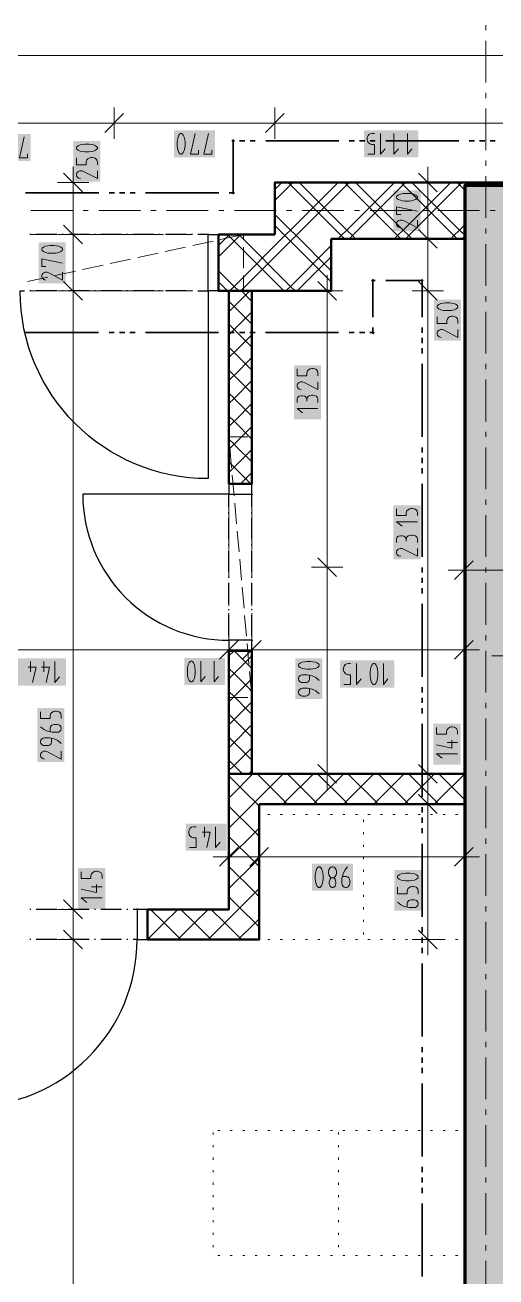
# Model space of a CAD drawing. Header units: millimetres. Extents: x 0 to 594, y 0 to 420.
# Drawn here: x 392.8 to 415.9, y 174.5 to 236.1 of the extents above; entities that cross this region are included whole.
import ezdxf

# ---------------------------------------------------------------- set-up
doc = ezdxf.new("R2010")
doc.units = ezdxf.units.MM
doc.header["$LTSCALE"] = 8
for name, color, linetype in [('PDF_Dvere', 7, 'Continuous'), ('PDF_Koty delkove', 7, 'Continuous'), ('PDF_Nabytek', 7, 'Continuous'), ('PDF_Osy hlavni', 7, 'Continuous'), ('PDF_Pozarni useky', 7, 'Continuous'), ('PDF_Preklady', 7, 'Continuous'), ('PDF_Pricky zdene', 7, 'Continuous'), ('PDF_Steny akusticke', 7, 'Continuous'), ('PDF_Steny obvodove nosne', 7, 'Continuous')]:
    doc.layers.add(name, color=color, linetype=linetype)

msp = doc.modelspace()

# ---------------------------------------------------------------- linework, layer by layer
at = {"layer": 'PDF_Dvere', "lineweight": 25}
for points in [[(393.103, 225.762), (393.052, 225.762)], [(394.384, 225.762), (393.359, 225.762)], [(394.692, 225.762), (394.64, 225.762)], [(395.973, 225.762), (394.948, 225.762)], [(396.28, 225.762), (396.229, 225.762)], [(397.562, 225.762), (396.537, 225.762)], [(397.869, 225.762), (397.818, 225.762)], [(399.15, 225.762), (398.125, 225.762)], [(399.458, 225.762), (399.407, 225.762)], [(400.739, 225.762), (399.714, 225.762)], [(401.047, 225.762), (400.995, 225.762)], [(401.804, 225.762), (401.303, 225.762)], [(393.103, 222.995), (393.052, 222.995)], [(394.384, 222.995), (393.359, 222.995)], [(394.692, 222.995), (394.64, 222.995)], [(395.973, 222.995), (394.948, 222.995)], [(396.28, 222.995), (396.229, 222.995)], [(397.562, 222.995), (396.537, 222.995)], [(397.869, 222.995), (397.818, 222.995)], [(399.15, 222.995), (398.125, 222.995)], [(399.458, 222.995), (399.407, 222.995)], [(400.739, 222.995), (399.714, 222.995)], [(401.047, 222.995), (400.995, 222.995)], [(403.957, 212.384), (403.957, 213.001)], [(402.829, 212.076), (402.829, 212.128)], [(402.829, 210.795), (402.829, 211.82)], [(403.957, 212.076), (403.957, 212.128)], [(403.957, 210.795), (403.957, 211.82)], [(402.829, 210.488), (402.829, 210.539)], [(403.957, 210.488), (403.957, 210.539)], [(402.829, 209.206), (402.829, 210.231)], [(403.957, 209.206), (403.957, 210.231)], [(402.829, 208.899), (402.829, 208.95)], [(402.829, 207.618), (402.829, 208.643)], [(403.957, 208.899), (403.957, 208.95)], [(403.957, 207.618), (403.957, 208.643)], [(402.829, 207.31), (402.829, 207.361)], [(403.957, 207.31), (403.957, 207.361)], [(402.829, 206.029), (402.829, 207.054)], [(403.957, 206.029), (403.957, 207.054)], [(393.103, 192.604), (393.052, 192.604)], [(394.384, 192.604), (393.359, 192.604)], [(394.692, 192.604), (394.64, 192.604)], [(395.973, 192.604), (394.948, 192.604)], [(396.28, 192.604), (396.229, 192.604)], [(397.562, 192.604), (396.537, 192.604)], [(397.869, 192.604), (397.818, 192.604)], [(398.319, 192.604), (398.125, 192.604)], [(393.103, 191.118), (393.052, 191.118)], [(394.384, 191.118), (393.359, 191.118)], [(394.692, 191.118), (394.64, 191.118)], [(395.973, 191.118), (394.948, 191.118)], [(396.28, 191.118), (396.229, 191.118)], [(397.562, 191.118), (396.537, 191.118)], [(397.869, 191.118), (397.818, 191.118)]]:
    msp.add_lwpolyline(points, dxfattribs=at)
for points in [[(401.804, 225.762), (402.317, 225.762), (402.317, 222.995), (401.804, 222.995)], [(403.957, 213.001), (403.957, 213.514), (402.829, 213.514), (402.829, 213.001)], [(403.957, 205.314), (403.957, 205.826), (402.829, 205.826), (402.829, 205.314)], [(398.832, 192.604), (398.319, 192.604), (398.319, 191.118), (398.832, 191.118)]]:
    msp.add_lwpolyline(points, close=True, dxfattribs=at)
for points in [[(401.303, 222.995), (401.804, 222.995), (401.804, 213.77, -0.414213), (392.579, 222.995), (392.795, 222.995)], [(402.829, 212.384), (402.829, 213.001), (395.654, 213.001, 0.414214), (402.829, 205.826)], [(390.12, 191.118), (390.12, 182.918, 0.414214), (398.319, 191.118), (398.125, 191.118)]]:
    msp.add_lwpolyline(points, format="xyb", dxfattribs=at)
at = {"layer": 'PDF_Dvere', "lineweight": 25, "transparency": 33554559}
for points in [[(401.868, 225.762), (401.804, 225.698), (401.804, 225.826), (401.74, 225.762)], [(401.868, 222.995), (401.804, 222.931), (401.804, 223.059), (401.74, 222.995)], [(402.829, 212.937), (402.765, 213.001), (402.893, 213.001), (402.829, 213.065)], [(403.957, 212.937), (403.893, 213.001), (404.021, 213.001), (403.957, 213.065)], [(402.829, 205.762), (402.765, 205.826), (402.893, 205.826), (402.829, 205.89)], [(403.957, 205.762), (403.893, 205.826), (404.021, 205.826), (403.957, 205.89)], [(398.384, 192.604), (398.319, 192.54), (398.319, 192.668), (398.255, 192.604)], [(398.384, 191.118), (398.319, 191.054), (398.319, 191.182), (398.255, 191.118)]]:
    msp.add_solid(points, dxfattribs=at)
at = {"layer": 'PDF_Koty delkove', "lineweight": 18}
for points in [[(510.402, 234.562), (490.697, 234.562), (470.838, 234.562), (469.351, 234.562), (157.447, 234.562)], [(397.192, 232.015), (397.192, 231.246), (397.192, 230.477)], [(405.084, 232.015), (405.084, 231.246), (405.084, 230.477)], [(397.653, 231.707), (396.731, 230.785)], [(405.546, 231.707), (404.623, 230.785)], [(544.944, 231.246), (533.362, 231.246), (510.402, 231.246), (501.792, 231.246), (492.153, 231.246), (492.136, 231.246), (487.237, 231.246), (481.087, 231.246), (470.838, 231.246), (469.351, 231.246), (434.86, 231.246), (428.813, 231.246), (416.513, 231.246), (405.084, 231.246), (397.192, 231.246), (389.71, 231.246), (312.015, 231.246), (304.533, 231.246), (293.412, 231.246), (290.798, 231.246), (281.778, 231.246)], [(400.289, 230.323), (400.289, 230.118), (400.303, 230.016), (400.33, 229.896), (400.371, 229.794), (400.426, 229.725), (400.453, 229.709), (400.508, 229.709), (400.536, 229.725), (400.59, 229.794), (400.631, 229.896), (400.659, 230.016), (400.673, 230.118), (400.673, 230.323), (400.659, 230.425), (400.631, 230.545), (400.59, 230.648), (400.536, 230.716), (400.508, 230.734), (400.453, 230.734), (400.426, 230.716), (400.371, 230.648), (400.33, 230.545), (400.303, 230.425), (400.289, 230.323)], [(401.33, 229.913), (401.33, 229.709), (400.946, 229.709), (401.165, 230.734)], [(401.987, 229.913), (401.987, 229.709), (401.603, 229.709), (401.822, 230.734)], [(409.648, 229.709), (409.977, 229.709), (409.977, 230.186), (409.84, 230.186), (409.744, 230.221), (409.689, 230.272), (409.635, 230.358), (409.621, 230.425), (409.621, 230.494), (409.635, 230.563), (409.662, 230.63), (409.703, 230.681), (409.758, 230.716), (409.84, 230.734), (409.977, 230.734)], [(410.278, 230.734), (410.278, 229.709), (410.497, 229.981)], [(410.935, 230.734), (410.935, 229.709), (411.154, 229.981)], [(411.592, 230.734), (411.592, 229.709), (411.811, 229.981)], [(392.935, 229.739), (392.935, 229.535), (392.552, 229.535), (392.77, 230.56)], [(395.343, 229.528), (395.343, 229.199), (395.821, 229.199), (395.821, 229.337), (395.856, 229.432), (395.907, 229.487), (395.992, 229.541), (396.06, 229.555), (396.129, 229.555), (396.197, 229.541), (396.265, 229.514), (396.316, 229.473), (396.351, 229.419), (396.368, 229.337), (396.368, 229.199)], [(395.175, 228.325), (395.175, 229.094)], [(396.368, 228.898), (396.368, 228.514), (395.685, 228.871), (395.616, 228.898), (395.514, 228.898), (395.446, 228.871), (395.395, 228.83), (395.36, 228.789), (395.343, 228.734), (395.343, 228.68), (395.36, 228.625)], [(412.598, 228.325), (412.598, 229.094)], [(395.944, 228.325), (395.175, 228.325), (394.406, 228.325)], [(395.636, 227.864), (394.714, 228.786)], [(395.175, 141.969), (395.175, 173.41), (395.175, 182.733), (395.175, 191.118), (395.175, 192.604), (395.175, 222.995), (395.175, 225.762), (395.175, 228.325)], [(395.36, 228.625), (395.395, 228.583), (395.446, 228.542), (395.547, 228.514)], [(413.367, 228.325), (412.598, 228.325), (411.829, 228.325)], [(413.059, 227.864), (412.137, 228.786)], [(412.598, 191.118), (412.598, 193.74), (412.598, 197.78), (412.598, 198.215), (412.598, 199.266), (412.598, 222.995), (412.598, 225.557), (412.598, 228.325)], [(411.264, 226.75), (411.06, 226.75), (411.06, 227.133), (412.085, 226.915)], [(412.085, 226.092), (411.402, 226.449), (411.333, 226.476), (411.231, 226.476), (411.163, 226.449), (411.112, 226.408), (411.077, 226.367), (411.06, 226.312), (411.06, 226.258), (411.077, 226.203), (411.112, 226.161), (411.163, 226.12), (411.264, 226.092)], [(412.085, 226.476), (412.085, 226.092)], [(395.636, 225.301), (394.714, 226.224)], [(413.059, 225.096), (412.137, 226.019)], [(395.944, 225.762), (395.175, 225.762), (394.406, 225.762)], [(413.367, 225.557), (412.598, 225.557), (411.829, 225.557)], [(393.842, 224.187), (393.638, 224.187), (393.638, 224.571), (394.663, 224.352)], [(394.663, 223.914), (394.663, 223.53), (393.979, 223.886), (393.91, 223.914), (393.808, 223.914), (393.74, 223.886), (393.689, 223.845), (393.654, 223.804), (393.638, 223.749), (393.638, 223.695), (393.654, 223.64), (393.689, 223.599), (393.74, 223.558), (393.842, 223.53)], [(395.636, 222.534), (394.714, 223.456)], [(408.112, 222.534), (407.19, 223.456)], [(407.651, 222.995), (407.651, 223.764)], [(413.059, 222.534), (412.137, 223.456)], [(395.944, 222.995), (395.175, 222.995), (394.406, 222.995)], [(408.42, 222.995), (407.651, 222.995), (406.882, 222.995)], [(407.651, 199.266), (407.651, 209.414), (407.651, 222.995)], [(413.367, 222.995), (412.598, 222.995), (411.829, 222.995)], [(413.05, 221.725), (413.05, 221.397), (413.528, 221.397), (413.528, 221.534), (413.562, 221.629), (413.614, 221.684), (413.699, 221.739), (413.766, 221.753), (413.835, 221.753), (413.904, 221.739), (413.971, 221.712), (414.023, 221.67), (414.058, 221.616), (414.075, 221.534), (414.075, 221.397)], [(413.391, 221.068), (413.323, 221.096), (413.22, 221.096), (413.152, 221.068), (413.101, 221.027), (413.066, 220.986), (413.05, 220.931), (413.05, 220.877), (413.066, 220.822), (413.101, 220.781), (413.152, 220.74), (413.254, 220.712)], [(414.075, 221.096), (414.075, 220.712), (413.391, 221.068)], [(406.177, 219.159), (406.177, 218.83), (406.655, 218.83), (406.655, 218.967), (406.69, 219.062), (406.741, 219.118), (406.826, 219.172), (406.894, 219.186), (406.962, 219.186), (407.031, 219.172), (407.099, 219.145), (407.15, 219.104), (407.185, 219.049), (407.202, 218.967), (407.202, 218.83)], [(407.202, 218.145), (406.519, 218.502), (406.45, 218.529), (406.347, 218.529), (406.28, 218.502), (406.229, 218.46), (406.194, 218.419), (406.177, 218.364), (406.177, 218.31), (406.194, 218.255), (406.229, 218.214), (406.28, 218.173), (406.381, 218.145)], [(407.202, 218.529), (407.202, 218.145)], [(406.177, 217.516), (406.177, 217.68), (406.194, 217.735), (406.229, 217.789), (406.28, 217.817), (406.381, 217.844), (406.45, 217.844), (406.552, 217.817), (406.621, 217.762), (406.655, 217.68), (406.655, 217.571)], [(407.202, 217.516), (407.202, 217.707), (407.167, 217.775), (407.116, 217.831), (407.031, 217.858), (406.962, 217.872), (406.894, 217.872), (406.809, 217.858), (406.741, 217.831), (406.69, 217.775), (406.655, 217.68)], [(407.202, 217.215), (406.177, 217.215), (406.45, 216.996)], [(411.06, 212.281), (411.06, 211.953), (411.538, 211.953), (411.538, 212.09), (411.573, 212.185), (411.624, 212.24), (411.709, 212.294), (411.777, 212.308), (411.846, 212.308), (411.914, 212.294), (411.982, 212.267), (412.033, 212.226), (412.068, 212.172), (412.085, 212.09), (412.085, 211.953)], [(412.085, 211.651), (411.06, 211.651), (411.333, 211.433)], [(411.06, 210.638), (411.06, 210.803), (411.077, 210.858), (411.112, 210.912), (411.163, 210.94), (411.264, 210.967), (411.333, 210.967), (411.436, 210.94), (411.504, 210.885), (411.538, 210.803), (411.538, 210.693)], [(412.085, 210.638), (412.085, 210.83), (412.051, 210.898), (411.999, 210.953), (411.914, 210.98), (411.846, 210.994), (411.777, 210.994), (411.692, 210.98), (411.624, 210.953), (411.573, 210.898), (411.538, 210.803)], [(408.112, 208.953), (407.19, 209.875)], [(412.085, 209.953), (411.402, 210.31), (411.333, 210.337), (411.231, 210.337), (411.163, 210.31), (411.112, 210.269), (411.077, 210.228), (411.06, 210.173), (411.06, 210.119), (411.077, 210.064), (411.112, 210.022), (411.163, 209.981), (411.264, 209.953)], [(412.085, 210.337), (412.085, 209.953)], [(414.361, 210.043), (414.361, 209.274), (414.361, 208.505)], [(408.42, 209.414), (407.651, 209.414), (406.882, 209.414)], [(414.361, 209.274), (413.592, 209.274)], [(414.822, 209.735), (413.899, 208.813)], [(414.361, 209.274), (416.513, 209.274), (436.5, 209.274), (437.628, 209.274), (446.801, 209.274), (454.437, 209.274), (456.179, 209.274), (457.051, 209.274), (459.511, 209.274), (460.383, 209.274), (462.125, 209.274), (478.935, 209.274), (481.087, 209.274), (493.387, 209.274), (496.155, 209.274), (515.066, 209.274), (516.193, 209.274), (522.307, 209.274), (528.074, 209.274), (544.227, 209.274), (545.764, 209.274), (549.377, 209.274), (549.557, 209.274), (550.326, 209.274)], [(402.829, 206.129), (402.829, 205.36), (402.829, 204.592)], [(403.957, 206.129), (403.957, 205.36), (403.957, 204.592)], [(414.361, 206.129), (414.361, 205.36), (414.361, 204.592)], [(403.291, 205.822), (402.368, 204.899)], [(404.418, 205.822), (403.496, 204.899)], [(414.822, 205.822), (413.899, 204.899)], [(414.361, 205.36), (409.809, 205.36), (405.53, 205.36), (403.957, 205.36), (402.829, 205.36), (388.07, 205.36), (386.942, 205.36)], [(414.361, 205.36), (415.129, 205.36)], [(416.513, 205.056), (415.744, 205.056)], [(392.973, 204.508), (393.356, 204.508), (393.191, 203.757)], [(393.082, 204.782), (393.082, 204.269)], [(393.63, 204.508), (394.013, 204.508), (393.848, 203.757)], [(393.739, 204.782), (393.739, 204.269)], [(394.287, 204.782), (394.287, 203.757), (394.505, 204.029)], [(401.446, 204.803), (401.446, 203.778), (401.665, 204.05)], [(402.103, 204.803), (402.103, 203.778), (402.322, 204.05)], [(409.102, 204.682), (409.102, 203.657), (409.321, 203.93)], [(410.417, 204.682), (410.417, 203.657), (410.635, 203.93)], [(407.266, 203.855), (407.095, 203.992), (406.924, 204.075), (406.685, 204.129), (406.445, 204.129), (406.377, 204.115), (406.326, 204.088), (406.292, 204.061), (406.257, 204.02), (406.241, 203.965), (406.241, 203.91), (406.257, 203.855), (406.292, 203.814), (406.326, 203.787), (406.377, 203.759), (406.445, 203.745), (406.582, 203.745), (406.65, 203.759), (406.719, 203.787)], [(406.719, 203.787), (406.77, 203.855), (406.787, 203.91), (406.787, 204.102)], [(407.266, 203.198), (407.095, 203.335), (406.924, 203.418), (406.685, 203.472), (406.445, 203.472), (406.377, 203.458), (406.326, 203.431), (406.292, 203.404), (406.257, 203.363), (406.241, 203.308), (406.241, 203.253), (406.257, 203.198), (406.292, 203.157), (406.326, 203.13), (406.377, 203.102), (406.445, 203.088), (406.582, 203.088), (406.65, 203.102), (406.719, 203.13), (406.77, 203.198), (406.787, 203.253), (406.787, 203.445)], [(393.571, 202.318), (393.571, 201.99), (394.049, 201.99), (394.049, 202.127), (394.084, 202.222), (394.135, 202.277), (394.22, 202.331), (394.288, 202.345), (394.356, 202.345), (394.425, 202.331), (394.493, 202.304), (394.544, 202.263), (394.579, 202.209), (394.596, 202.127), (394.596, 201.99)], [(394.049, 201.333), (394.049, 201.524), (394.066, 201.579), (394.1, 201.62), (394.135, 201.647), (394.185, 201.674), (394.254, 201.688), (394.39, 201.688), (394.459, 201.674), (394.51, 201.647), (394.544, 201.62), (394.579, 201.579), (394.596, 201.524), (394.596, 201.47), (394.579, 201.415), (394.544, 201.374), (394.51, 201.347), (394.459, 201.319), (394.39, 201.305), (394.151, 201.305), (393.913, 201.36), (393.741, 201.442), (393.571, 201.579)], [(413.029, 201.541), (413.029, 201.212), (413.507, 201.212), (413.507, 201.349), (413.542, 201.444), (413.593, 201.499), (413.678, 201.554), (413.746, 201.568), (413.814, 201.568), (413.883, 201.554), (413.951, 201.527), (414.002, 201.485), (414.037, 201.431), (414.054, 201.349), (414.054, 201.212)], [(393.623, 200.963), (393.588, 200.922), (393.571, 200.867), (393.571, 200.813), (393.588, 200.758), (393.623, 200.717), (393.656, 200.689), (393.708, 200.662), (393.775, 200.648), (393.913, 200.648), (393.98, 200.662), (394.049, 200.689), (394.1, 200.758), (394.118, 200.813), (394.118, 201.004)], [(394.596, 200.758), (394.425, 200.895), (394.254, 200.977), (394.015, 201.031), (393.775, 201.031), (393.708, 201.017), (393.656, 200.99), (393.623, 200.963)], [(413.781, 200.911), (413.781, 200.527), (413.029, 200.692)], [(414.054, 200.801), (413.542, 200.801)], [(394.596, 200.374), (394.596, 199.991), (393.913, 200.347), (393.844, 200.374), (393.741, 200.374), (393.674, 200.347), (393.623, 200.306), (393.588, 200.265), (393.571, 200.21), (393.571, 200.156), (393.588, 200.101), (393.623, 200.06), (393.674, 200.018), (393.775, 199.991)], [(414.054, 200.254), (413.029, 200.254), (413.302, 200.035)], [(408.112, 198.805), (407.19, 199.728)], [(413.059, 198.805), (412.137, 199.728)], [(408.42, 199.266), (407.651, 199.266), (406.882, 199.266)], [(407.651, 199.266), (407.651, 198.498)], [(413.367, 199.266), (412.598, 199.266), (411.829, 199.266)], [(413.059, 197.319), (412.137, 198.241)], [(413.367, 197.78), (412.598, 197.78), (411.829, 197.78)], [(400.891, 195.639), (401.22, 195.639), (401.22, 196.117), (401.082, 196.117), (400.987, 196.152), (400.932, 196.203), (400.878, 196.288), (400.864, 196.356), (400.864, 196.425), (400.878, 196.493), (400.905, 196.561), (400.946, 196.612), (401, 196.647), (401.082, 196.664), (401.22, 196.664)], [(401.521, 196.391), (401.904, 196.391), (401.739, 195.639)], [(401.63, 196.664), (401.63, 196.152)], [(402.178, 196.664), (402.178, 195.639), (402.396, 195.912)], [(403.291, 195.649), (402.368, 194.726)], [(402.829, 195.956), (402.829, 195.187), (402.829, 194.419)], [(404.777, 195.649), (403.854, 194.726)], [(404.316, 195.956), (404.316, 195.187), (404.316, 194.419)], [(414.822, 195.649), (413.899, 194.726)], [(414.361, 195.956), (414.361, 195.187), (414.361, 194.419)], [(402.829, 195.187), (402.061, 195.187)], [(414.361, 195.187), (408.287, 195.187), (407.891, 195.187), (404.316, 195.187), (402.829, 195.187)], [(414.361, 195.187), (415.129, 195.187)], [(395.576, 194.45), (395.576, 194.121), (396.054, 194.121), (396.054, 194.258), (396.089, 194.353), (396.14, 194.408), (396.225, 194.463), (396.293, 194.477), (396.361, 194.477), (396.43, 194.463), (396.498, 194.436), (396.549, 194.394), (396.584, 194.34), (396.601, 194.258), (396.601, 194.121)], [(407.724, 194.456), (407.724, 194.388), (407.738, 194.303), (407.779, 194.217), (407.834, 194.166), (407.861, 194.149), (407.971, 194.149), (407.998, 194.166), (408.053, 194.217), (408.094, 194.303), (408.108, 194.388), (408.108, 194.456), (408.094, 194.541), (408.053, 194.627), (407.998, 194.679), (407.943, 194.696), (407.889, 194.696), (407.834, 194.679), (407.779, 194.627)], [(407.779, 194.627), (407.738, 194.541), (407.724, 194.456)], [(408.655, 194.696), (408.518, 194.525), (408.436, 194.354), (408.381, 194.115), (408.381, 193.875), (408.395, 193.807), (408.422, 193.756), (408.45, 193.722), (408.491, 193.688), (408.546, 193.671), (408.6, 193.671), (408.655, 193.688), (408.696, 193.722), (408.723, 193.756), (408.751, 193.807), (408.765, 193.875), (408.765, 194.012), (408.751, 194.08), (408.723, 194.149), (408.655, 194.2), (408.6, 194.217), (408.408, 194.217)], [(396.328, 193.82), (396.328, 193.436), (395.576, 193.601)], [(407.971, 194.149), (407.998, 194.131), (408.039, 194.08), (408.066, 194.012), (408.08, 193.944), (408.08, 193.875), (408.066, 193.807), (408.039, 193.739), (407.984, 193.688), (407.943, 193.671), (407.889, 193.671), (407.848, 193.688), (407.793, 193.739), (407.765, 193.807), (407.751, 193.875), (407.751, 193.944), (407.765, 194.012), (407.793, 194.08), (407.834, 194.131), (407.861, 194.149)], [(396.601, 193.71), (396.089, 193.71)], [(411.102, 193.702), (411.102, 193.373), (411.58, 193.373), (411.58, 193.511), (411.614, 193.606), (411.666, 193.661), (411.751, 193.715), (411.818, 193.729), (411.887, 193.729)], [(411.887, 193.729), (411.956, 193.715), (412.023, 193.688), (412.075, 193.647), (412.109, 193.593), (412.127, 193.511), (412.127, 193.373)], [(395.944, 192.604), (395.175, 192.604), (394.406, 192.604)], [(395.636, 192.143), (394.714, 193.065)], [(396.601, 193.163), (395.576, 193.163), (395.849, 192.944)], [(411.58, 192.716), (411.58, 192.908), (411.597, 192.963), (411.631, 193.004), (411.666, 193.031), (411.716, 193.058), (411.785, 193.072), (411.921, 193.072), (411.99, 193.058), (412.041, 193.031), (412.075, 193.004), (412.109, 192.963), (412.127, 192.908), (412.127, 192.853), (412.109, 192.798), (412.075, 192.757), (412.041, 192.73), (411.99, 192.702), (411.921, 192.688), (411.682, 192.688), (411.443, 192.743), (411.272, 192.826), (411.102, 192.963)], [(395.636, 190.656), (394.714, 191.579)], [(413.059, 190.656), (412.137, 191.579)], [(395.944, 191.118), (395.175, 191.118), (394.406, 191.118)], [(413.367, 191.118), (412.598, 191.118), (411.829, 191.118)], [(412.598, 191.118), (412.598, 190.349)]]:
    msp.add_lwpolyline(points, dxfattribs=at)
for points in [[(395.957, 230.212), (395.752, 230.212), (395.651, 230.198), (395.531, 230.171), (395.429, 230.13), (395.36, 230.076), (395.343, 230.048), (395.343, 229.994), (395.36, 229.966), (395.429, 229.912), (395.531, 229.87), (395.651, 229.843), (395.752, 229.829), (395.957, 229.829), (396.06, 229.843), (396.18, 229.87), (396.282, 229.912), (396.351, 229.966), (396.368, 229.994), (396.368, 230.048), (396.351, 230.076), (396.282, 230.13), (396.18, 230.171), (396.06, 230.198)], [(411.674, 227.79), (411.469, 227.79), (411.368, 227.776), (411.248, 227.749), (411.146, 227.708), (411.077, 227.654), (411.06, 227.626), (411.06, 227.572), (411.077, 227.544), (411.146, 227.49), (411.248, 227.448), (411.368, 227.421), (411.469, 227.407), (411.674, 227.407), (411.777, 227.421), (411.897, 227.448), (411.999, 227.49), (412.068, 227.544), (412.085, 227.572), (412.085, 227.626), (412.068, 227.654), (411.999, 227.708), (411.897, 227.749), (411.777, 227.776)], [(394.252, 225.228), (394.047, 225.228), (393.945, 225.214), (393.825, 225.187), (393.723, 225.146), (393.654, 225.091), (393.638, 225.063), (393.638, 225.009), (393.654, 224.981), (393.723, 224.927), (393.825, 224.886), (393.945, 224.858), (394.047, 224.844), (394.252, 224.844), (394.354, 224.858), (394.474, 224.886), (394.577, 224.927), (394.645, 224.981), (394.663, 225.009), (394.663, 225.063), (394.645, 225.091), (394.577, 225.146), (394.474, 225.187), (394.354, 225.214)], [(413.664, 222.41), (413.459, 222.41), (413.357, 222.396), (413.238, 222.369), (413.135, 222.327), (413.066, 222.273), (413.05, 222.245), (413.05, 222.191), (413.066, 222.163), (413.135, 222.109), (413.238, 222.068), (413.357, 222.04), (413.459, 222.026), (413.664, 222.026), (413.766, 222.04), (413.886, 222.068), (413.989, 222.109), (414.058, 222.163), (414.075, 222.191), (414.075, 222.245), (414.058, 222.273), (413.989, 222.327), (413.886, 222.369), (413.766, 222.396)], [(400.789, 204.392), (400.789, 204.187), (400.803, 204.085), (400.83, 203.965), (400.871, 203.863), (400.926, 203.794), (400.954, 203.778), (401.008, 203.778), (401.036, 203.794), (401.09, 203.863), (401.131, 203.965), (401.159, 204.085), (401.173, 204.187), (401.173, 204.392), (401.159, 204.494), (401.131, 204.614), (401.09, 204.717), (401.036, 204.785), (401.008, 204.803), (400.954, 204.803), (400.926, 204.785), (400.871, 204.717), (400.83, 204.614), (400.803, 204.494)], [(406.855, 204.786), (406.65, 204.786), (406.549, 204.772), (406.429, 204.745), (406.326, 204.704), (406.257, 204.65), (406.241, 204.622), (406.241, 204.567), (406.257, 204.539), (406.326, 204.485), (406.429, 204.444), (406.549, 204.416), (406.65, 204.402), (406.855, 204.402), (406.957, 204.416), (407.077, 204.444), (407.18, 204.485), (407.249, 204.539), (407.266, 204.567), (407.266, 204.622), (407.249, 204.65), (407.18, 204.704), (407.077, 204.745), (406.957, 204.772)], [(409.76, 204.271), (409.76, 204.066), (409.774, 203.965), (409.801, 203.845), (409.842, 203.742), (409.896, 203.674), (409.924, 203.657), (409.978, 203.657), (410.006, 203.674), (410.06, 203.742), (410.101, 203.845), (410.129, 203.965), (410.143, 204.066), (410.143, 204.271), (410.129, 204.374), (410.101, 204.494), (410.06, 204.596), (410.006, 204.665), (409.978, 204.682), (409.924, 204.682), (409.896, 204.665), (409.842, 204.596), (409.801, 204.494), (409.774, 204.374)], [(407.067, 194.285), (407.067, 194.08), (407.081, 193.979), (407.108, 193.859), (407.149, 193.756), (407.204, 193.688), (407.232, 193.671), (407.286, 193.671), (407.314, 193.688), (407.368, 193.756), (407.409, 193.859), (407.437, 193.979), (407.451, 194.08), (407.451, 194.285), (407.437, 194.388), (407.409, 194.508), (407.368, 194.61), (407.314, 194.679), (407.286, 194.696), (407.232, 194.696), (407.204, 194.679), (407.149, 194.61), (407.108, 194.508), (407.081, 194.388)], [(411.716, 194.386), (411.511, 194.386), (411.409, 194.372), (411.289, 194.345), (411.187, 194.304), (411.118, 194.25), (411.102, 194.222), (411.102, 194.168), (411.118, 194.14), (411.187, 194.085), (411.289, 194.044), (411.409, 194.016), (411.511, 194.002), (411.716, 194.002), (411.818, 194.016), (411.938, 194.044), (412.041, 194.085), (412.109, 194.14), (412.127, 194.168), (412.127, 194.222), (412.109, 194.25), (412.041, 194.304), (411.938, 194.345), (411.818, 194.372)]]:
    msp.add_lwpolyline(points, close=True, dxfattribs=at)
msp.add_lwpolyline([(408.473, 203.657), (408.801, 203.657), (408.801, 204.135), (408.664, 204.135), (408.569, 204.17), (408.514, 204.221, -0.753191), (408.801, 204.682)], format="xyb", dxfattribs=at)
at = {"layer": 'PDF_Koty delkove', "color": 7, "lineweight": 18, "true_color": 0xffffff, "transparency": 33554559}
for points in [[(393.089, 230.713), (391.084, 230.713), (393.089, 229.381), (391.084, 229.381)], [(402.141, 230.887), (400.136, 230.887), (402.141, 229.555), (400.136, 229.555)], [(412.13, 230.887), (409.468, 230.887), (412.13, 229.555), (409.468, 229.555)], [(396.522, 228.361), (396.522, 230.366), (395.19, 228.361), (395.19, 230.366)], [(412.239, 225.939), (412.239, 227.944), (410.907, 225.939), (410.907, 227.944)], [(394.816, 223.376), (394.816, 225.381), (393.484, 223.376), (393.484, 225.381)], [(414.229, 220.558), (414.229, 222.563), (412.896, 220.558), (412.896, 222.563)], [(407.356, 216.677), (407.356, 219.339), (406.024, 216.677), (406.024, 219.339)], [(412.239, 209.8), (412.239, 212.462), (410.907, 209.8), (410.907, 212.462)], [(394.824, 204.935), (392.162, 204.935), (394.824, 203.603), (392.162, 203.603)], [(402.641, 204.956), (400.636, 204.956), (402.641, 203.624), (400.636, 203.624)], [(407.42, 202.934), (407.42, 204.939), (406.087, 202.934), (406.087, 204.939)], [(410.954, 204.836), (408.292, 204.836), (410.954, 203.503), (408.292, 203.503)], [(394.75, 199.837), (394.75, 202.499), (393.418, 199.837), (393.418, 202.499)], [(414.208, 199.716), (414.208, 201.721), (412.875, 199.716), (412.875, 201.721)], [(402.715, 196.818), (400.71, 196.818), (402.715, 195.486), (400.71, 195.486)], [(396.755, 192.625), (396.755, 194.63), (395.422, 192.625), (395.422, 194.63)], [(408.919, 194.85), (406.914, 194.85), (408.919, 193.517), (406.914, 193.517)], [(412.281, 192.535), (412.281, 194.54), (410.948, 192.535), (410.948, 194.54)]]:
    msp.add_solid(points, dxfattribs=at)
at = {"layer": 'PDF_Nabytek', "lineweight": 13}
for points in [[(404.316, 197.268), (404.316, 197.268)], [(404.839, 197.268), (404.737, 197.268)], [(405.454, 197.268), (405.352, 197.268)], [(406.069, 197.268), (405.967, 197.268)], [(406.684, 197.268), (406.582, 197.268)], [(407.299, 197.268), (407.197, 197.268)], [(407.914, 197.268), (407.812, 197.268)], [(408.529, 197.268), (408.427, 197.268)], [(409.144, 197.268), (409.042, 197.268)], [(409.441, 197.268), (409.441, 197.268)], [(409.441, 196.907), (409.441, 197.009)], [(409.759, 197.268), (409.656, 197.268)], [(410.374, 197.268), (410.271, 197.268)], [(410.989, 197.268), (410.886, 197.268)], [(411.604, 197.268), (411.501, 197.268)], [(412.219, 197.268), (412.116, 197.268)], [(412.834, 197.268), (412.731, 197.268)], [(413.449, 197.268), (413.346, 197.268)], [(414.064, 197.268), (413.961, 197.268)], [(414.361, 197.268), (414.361, 197.268)], [(409.441, 196.292), (409.441, 196.394)], [(409.441, 195.677), (409.441, 195.779)], [(409.441, 195.062), (409.441, 195.164)], [(409.441, 194.447), (409.441, 194.549)], [(409.441, 193.832), (409.441, 193.934)], [(409.441, 193.217), (409.441, 193.319)], [(409.441, 192.602), (409.441, 192.704)], [(409.441, 191.987), (409.441, 192.089)], [(409.441, 191.372), (409.441, 191.474)], [(404.316, 191.118), (404.316, 191.118)], [(404.839, 191.118), (404.737, 191.118)], [(405.454, 191.118), (405.352, 191.118)], [(406.069, 191.118), (405.967, 191.118)], [(406.684, 191.118), (406.582, 191.118)], [(407.299, 191.118), (407.197, 191.118)], [(407.914, 191.118), (407.812, 191.118)], [(408.529, 191.118), (408.427, 191.118)], [(409.144, 191.118), (409.042, 191.118)], [(409.441, 191.118), (409.441, 191.118)], [(409.759, 191.118), (409.656, 191.118)], [(410.374, 191.118), (410.271, 191.118)], [(410.989, 191.118), (410.886, 191.118)], [(411.604, 191.118), (411.501, 191.118)], [(412.219, 191.118), (412.116, 191.118)], [(412.834, 191.118), (412.731, 191.118)], [(413.449, 191.118), (413.346, 191.118)], [(414.064, 191.118), (413.961, 191.118)], [(414.361, 191.118), (414.361, 191.118)], [(402.061, 181.739), (402.061, 181.739)], [(402.061, 181.739), (402.061, 181.739)], [(402.061, 181.739), (402.061, 181.739)], [(402.061, 181.532), (402.061, 181.634)], [(402.061, 181.532), (402.061, 181.634)], [(402.379, 181.739), (402.277, 181.739)], [(402.994, 181.739), (402.892, 181.739)], [(403.609, 181.739), (403.507, 181.739)], [(404.224, 181.739), (404.122, 181.739)], [(404.839, 181.739), (404.737, 181.739)], [(405.454, 181.739), (405.352, 181.739)], [(406.069, 181.739), (405.967, 181.739)], [(406.684, 181.739), (406.582, 181.739)], [(407.299, 181.739), (407.197, 181.739)], [(407.914, 181.739), (407.812, 181.739)], [(408.211, 181.739), (408.211, 181.739)], [(408.211, 181.532), (408.211, 181.634)], [(408.529, 181.739), (408.427, 181.739)], [(409.144, 181.739), (409.042, 181.739)], [(409.759, 181.739), (409.656, 181.739)], [(410.374, 181.739), (410.271, 181.739)], [(410.989, 181.739), (410.886, 181.739)], [(411.604, 181.739), (411.501, 181.739)], [(412.219, 181.739), (412.116, 181.739)], [(412.834, 181.739), (412.731, 181.739)], [(413.449, 181.739), (413.346, 181.739)], [(414.064, 181.739), (413.961, 181.739)], [(414.361, 181.739), (414.361, 181.739)], [(402.061, 180.917), (402.061, 181.019)], [(402.061, 180.917), (402.061, 181.019)], [(408.211, 180.917), (408.211, 181.019)], [(402.061, 180.302), (402.061, 180.404)], [(402.061, 180.302), (402.061, 180.404)], [(408.211, 180.302), (408.211, 180.404)], [(402.061, 179.687), (402.061, 179.789)], [(402.061, 179.687), (402.061, 179.789)], [(408.211, 179.687), (408.211, 179.789)], [(402.061, 179.072), (402.061, 179.174)], [(402.061, 179.072), (402.061, 179.174)], [(408.211, 179.072), (408.211, 179.174)], [(402.061, 178.457), (402.061, 178.559)], [(402.061, 178.457), (402.061, 178.559)], [(408.211, 178.457), (408.211, 178.559)], [(402.061, 177.842), (402.061, 177.944)], [(402.061, 177.842), (402.061, 177.944)], [(408.211, 177.842), (408.211, 177.944)], [(402.061, 177.227), (402.061, 177.329)], [(402.061, 177.227), (402.061, 177.329)], [(408.211, 177.227), (408.211, 177.329)], [(402.061, 176.612), (402.061, 176.714)], [(402.061, 176.612), (402.061, 176.714)], [(408.211, 176.612), (408.211, 176.714)], [(402.061, 175.997), (402.061, 176.099)], [(402.061, 175.997), (402.061, 176.099)], [(408.211, 175.997), (408.211, 176.099)], [(402.061, 175.589), (402.061, 175.589)], [(402.061, 175.589), (402.061, 175.589)], [(402.061, 175.589), (402.061, 175.589)], [(402.379, 175.589), (402.277, 175.589)], [(402.994, 175.589), (402.892, 175.589)], [(403.609, 175.589), (403.507, 175.589)], [(404.224, 175.589), (404.122, 175.589)], [(404.839, 175.589), (404.737, 175.589)], [(405.454, 175.589), (405.352, 175.589)], [(406.069, 175.589), (405.967, 175.589)], [(406.684, 175.589), (406.582, 175.589)], [(407.299, 175.589), (407.197, 175.589)], [(407.914, 175.589), (407.812, 175.589)], [(408.211, 175.589), (408.211, 175.589)], [(408.529, 175.589), (408.427, 175.589)], [(409.144, 175.589), (409.042, 175.589)], [(409.759, 175.589), (409.656, 175.589)], [(410.374, 175.589), (410.271, 175.589)], [(410.989, 175.589), (410.886, 175.589)], [(411.604, 175.589), (411.501, 175.589)], [(412.219, 175.589), (412.116, 175.589)], [(412.834, 175.589), (412.731, 175.589)], [(413.449, 175.589), (413.346, 175.589)], [(414.064, 175.589), (413.961, 175.589)], [(414.361, 175.589), (414.361, 175.589)]]:
    msp.add_lwpolyline(points, dxfattribs=at)
at = {"layer": 'PDF_Osy hlavni', "lineweight": 18}
for points in [[(415.437, 235.805), (415.437, 236.061)], [(415.437, 233.242), (415.437, 235.292)], [(415.437, 232.474), (415.437, 232.73)], [(415.437, 229.911), (415.437, 231.961)], [(415.437, 229.142), (415.437, 229.399)], [(415.437, 226.58), (415.437, 228.63)], [(395.153, 226.941), (393.103, 226.941)], [(395.922, 226.941), (395.665, 226.941)], [(398.484, 226.941), (396.434, 226.941)], [(399.253, 226.941), (398.997, 226.941)], [(401.815, 226.941), (399.765, 226.941)], [(402.584, 226.941), (402.328, 226.941)], [(405.147, 226.941), (403.097, 226.941)], [(405.915, 226.941), (405.659, 226.941)], [(408.478, 226.941), (406.428, 226.941)], [(409.247, 226.941), (408.99, 226.941)], [(411.809, 226.941), (409.759, 226.941)], [(412.578, 226.941), (412.321, 226.941)], [(415.14, 226.941), (413.09, 226.941)], [(415.909, 226.941), (415.653, 226.941)], [(415.437, 225.811), (415.437, 226.068)], [(415.437, 223.249), (415.437, 225.299)], [(415.437, 222.48), (415.437, 222.736)], [(415.437, 219.918), (415.437, 221.968)], [(415.437, 219.149), (415.437, 219.405)], [(415.437, 216.586), (415.437, 218.636)], [(415.437, 215.818), (415.437, 216.074)], [(415.437, 213.255), (415.437, 215.305)], [(415.437, 212.486), (415.437, 212.743)], [(415.437, 209.924), (415.437, 211.974)], [(415.437, 209.155), (415.437, 209.411)], [(415.437, 206.593), (415.437, 208.643)], [(415.437, 205.824), (415.437, 206.08)], [(415.437, 203.261), (415.437, 205.311)], [(415.437, 202.493), (415.437, 202.749)], [(415.437, 199.93), (415.437, 201.98)], [(415.437, 199.161), (415.437, 199.418)], [(415.437, 196.599), (415.437, 198.649)], [(415.437, 195.83), (415.437, 196.087)], [(415.437, 193.268), (415.437, 195.318)], [(415.437, 192.499), (415.437, 192.755)], [(415.437, 189.937), (415.437, 191.987)], [(415.437, 189.168), (415.437, 189.424)], [(415.437, 186.605), (415.437, 188.655)], [(415.437, 185.837), (415.437, 186.093)], [(415.437, 183.274), (415.437, 185.324)], [(415.437, 182.505), (415.437, 182.762)], [(415.437, 179.943), (415.437, 181.993)], [(415.437, 179.174), (415.437, 179.43)], [(415.437, 176.612), (415.437, 178.662)], [(415.437, 175.843), (415.437, 176.099)], [(415.437, 173.28), (415.437, 175.33)]]:
    msp.add_lwpolyline(points, dxfattribs=at)
at = {"layer": 'PDF_Pozarni useky', "lineweight": 35}
for points in [[(403.034, 227.812), (403.034, 230.375)], [(403.097, 230.375), (403.034, 230.375)], [(403.609, 230.375), (403.353, 230.375)], [(404.122, 230.375), (403.865, 230.375)], [(408.222, 230.375), (404.634, 230.375)], [(408.99, 230.375), (408.734, 230.375)], [(409.503, 230.375), (409.247, 230.375)], [(410.015, 230.375), (409.759, 230.375)], [(414.115, 230.375), (410.528, 230.375)], [(414.884, 230.375), (414.628, 230.375)], [(415.396, 230.375), (415.14, 230.375)], [(415.909, 230.375), (415.653, 230.375)], [(396.434, 227.812), (392.847, 227.812)], [(397.203, 227.812), (396.947, 227.812)], [(397.715, 227.812), (397.459, 227.812)], [(398.228, 227.812), (397.972, 227.812)], [(402.328, 227.812), (398.74, 227.812)], [(403.034, 227.812), (402.84, 227.812)], [(409.902, 221.711), (409.902, 223.507)], [(410.015, 223.507), (409.902, 223.507)], [(412.311, 221.711), (412.311, 223.507), (410.528, 223.507)], [(396.429, 220.945), (392.842, 220.945)], [(397.198, 220.945), (396.942, 220.945)], [(397.711, 220.945), (397.454, 220.945)], [(398.223, 220.945), (397.967, 220.945)], [(402.323, 220.945), (398.736, 220.945)], [(403.092, 220.945), (402.836, 220.945)], [(403.604, 220.945), (403.348, 220.945)], [(404.117, 220.945), (403.861, 220.945)], [(408.217, 220.946), (404.629, 220.945)], [(408.986, 220.946), (408.729, 220.946)], [(409.498, 220.946), (409.242, 220.946)], [(409.902, 221.199), (409.902, 220.946), (409.754, 220.946)], [(412.311, 220.943), (412.311, 221.199)], [(412.311, 220.43), (412.311, 220.686)], [(412.311, 219.918), (412.311, 220.174)], [(412.311, 215.818), (412.311, 219.405)], [(412.311, 215.049), (412.311, 215.305)], [(412.311, 214.536), (412.311, 214.793)], [(412.311, 214.024), (412.311, 214.28)], [(412.311, 209.924), (412.311, 213.511)], [(412.311, 209.155), (412.311, 209.411)], [(412.311, 208.643), (412.311, 208.899)], [(412.311, 208.13), (412.311, 208.386)], [(412.311, 204.03), (412.311, 207.618)], [(412.311, 203.261), (412.311, 203.518)], [(412.311, 202.749), (412.311, 203.005)], [(412.311, 202.236), (412.311, 202.493)], [(412.311, 198.137), (412.311, 201.724)], [(412.311, 197.368), (412.311, 197.624)], [(412.311, 196.855), (412.311, 197.112)], [(412.311, 196.343), (412.311, 196.599)], [(412.311, 192.243), (412.311, 195.83)], [(412.311, 191.474), (412.311, 191.73)], [(412.311, 190.962), (412.311, 191.218)], [(412.311, 190.449), (412.311, 190.705)], [(412.311, 186.349), (412.311, 189.937)], [(412.311, 185.58), (412.311, 185.837)], [(412.311, 185.068), (412.311, 185.324)], [(412.311, 184.555), (412.311, 184.812)], [(412.311, 180.455), (412.311, 184.043)], [(412.311, 179.687), (412.311, 179.943)], [(412.311, 179.174), (412.311, 179.43)], [(412.311, 178.662), (412.311, 178.918)], [(412.311, 174.562), (412.311, 178.149)]]:
    msp.add_lwpolyline(points, dxfattribs=at)
at = {"layer": 'PDF_Pozarni useky', "lineweight": 35, "transparency": 33554559}
for points in [[(403.034, 230.285), (402.945, 230.375), (403.124, 230.375), (403.034, 230.465)], [(403.124, 230.375), (403.034, 230.285), (403.034, 230.465), (402.945, 230.375)], [(403.034, 227.723), (402.945, 227.812), (403.124, 227.812), (403.034, 227.902)], [(403.124, 227.812), (403.034, 227.723), (403.034, 227.902), (402.945, 227.812)], [(409.902, 223.418), (409.812, 223.507), (409.992, 223.507), (409.902, 223.597)], [(409.992, 223.507), (409.902, 223.418), (409.902, 223.597), (409.812, 223.507)], [(412.4, 223.507), (412.311, 223.418), (412.311, 223.597), (412.221, 223.507)], [(412.311, 223.418), (412.221, 223.507), (412.4, 223.507), (412.311, 223.597)], [(409.992, 220.946), (409.902, 220.856), (409.902, 221.035), (409.812, 220.946)], [(409.902, 220.856), (409.812, 220.946), (409.992, 220.946), (409.902, 221.035)]]:
    msp.add_solid(points, dxfattribs=at)
at = {"layer": 'PDF_Preklady', "lineweight": 18}
for points in [[(394.077, 225.762), (393.052, 225.762)], [(395.46, 225.762), (394.435, 225.762)], [(396.844, 225.762), (395.819, 225.762)], [(398.228, 225.762), (397.203, 225.762)], [(399.612, 225.762), (398.587, 225.762)], [(400.995, 225.762), (399.97, 225.762)], [(401.055, 225.22), (402.057, 225.438)], [(402.317, 225.762), (401.354, 225.762)], [(402.379, 225.762), (402.317, 225.762)], [(402.407, 225.514), (403.409, 225.732)], [(403.547, 225.762), (402.738, 225.762)], [(403.547, 225.504), (403.547, 225.762)], [(398.351, 224.631), (399.353, 224.849)], [(399.703, 224.926), (400.705, 225.144)], [(403.547, 224.12), (403.547, 225.145)], [(394.295, 223.748), (395.296, 223.966)], [(395.647, 224.042), (396.649, 224.26)], [(396.999, 224.337), (398.001, 224.555)], [(392.943, 223.454), (393.944, 223.672)], [(403.547, 223.761), (403.547, 222.995), (402.829, 222.995)], [(394.077, 222.995), (393.052, 222.995)], [(395.46, 222.995), (394.435, 222.995)], [(396.844, 222.995), (395.819, 222.995)], [(398.228, 222.995), (397.203, 222.995)], [(399.612, 222.995), (398.587, 222.995)], [(400.995, 222.995), (399.97, 222.995)], [(402.317, 222.995), (401.354, 222.995)], [(402.379, 222.995), (402.317, 222.995)], [(402.829, 222.995), (402.738, 222.995)], [(402.842, 215.68), (402.829, 215.82)], [(403.763, 215.82), (402.829, 215.82), (402.829, 215.818)], [(402.829, 214.434), (402.829, 215.459)], [(403.957, 215.818), (403.957, 215.82)], [(403.957, 214.434), (403.957, 215.459)], [(402.963, 214.301), (402.873, 215.322)], [(402.829, 213.05), (402.829, 213.514), (402.829, 214.075)], [(403.084, 212.923), (402.994, 213.944)], [(403.957, 213.05), (403.957, 213.514), (403.957, 214.075)], [(402.829, 211.666), (402.829, 212.691)], [(403.206, 211.544), (403.116, 212.566)], [(403.957, 211.666), (403.957, 212.691)], [(402.829, 210.283), (402.829, 211.308)], [(403.327, 210.166), (403.237, 211.187)], [(403.957, 210.283), (403.957, 211.308)], [(402.829, 208.899), (402.829, 209.924)], [(403.448, 208.788), (403.358, 209.809)], [(403.957, 208.899), (403.957, 209.924)], [(402.829, 207.515), (402.829, 208.54)], [(403.57, 207.409), (403.48, 208.43)], [(403.957, 207.515), (403.957, 208.54)], [(402.829, 206.131), (402.829, 207.156)], [(403.691, 206.031), (403.601, 207.052)], [(403.957, 206.131), (403.957, 207.156)], [(402.829, 205.314), (402.829, 205.773)], [(403.812, 204.652), (403.722, 205.673)], [(403.957, 205.314), (403.957, 205.773)], [(402.829, 204.748), (402.829, 205.314)], [(403.957, 204.748), (403.957, 205.314)], [(402.829, 203.364), (402.829, 204.389)], [(403.933, 203.274), (403.844, 204.295)], [(403.957, 203.364), (403.957, 204.389)], [(403.763, 203.008), (402.829, 203.008)]]:
    msp.add_lwpolyline(points, dxfattribs=at)
at = {"layer": 'PDF_Preklady', "lineweight": 18, "transparency": 33554559}
for points in [[(402.363, 225.762), (402.317, 225.716), (402.317, 225.809), (402.271, 225.762)], [(402.363, 225.762), (402.317, 225.716), (402.317, 225.809), (402.271, 225.762)], [(403.547, 225.716), (403.501, 225.762), (403.593, 225.762), (403.547, 225.809)], [(403.593, 225.762), (403.547, 225.716), (403.547, 225.809), (403.501, 225.762)], [(403.502, 225.753), (403.537, 225.808), (403.557, 225.717), (403.592, 225.772)], [(402.363, 222.995), (402.317, 222.949), (402.317, 223.041), (402.271, 222.995)], [(402.363, 222.995), (402.317, 222.949), (402.317, 223.041), (402.271, 222.995)], [(402.876, 222.995), (402.829, 222.949), (402.829, 223.041), (402.783, 222.995)], [(402.876, 222.995), (402.829, 222.949), (402.829, 223.041), (402.783, 222.995)], [(403.593, 222.995), (403.547, 222.949), (403.547, 223.041), (403.501, 222.995)], [(403.547, 222.949), (403.501, 222.995), (403.593, 222.995), (403.547, 223.041)], [(402.833, 215.774), (402.783, 215.816), (402.875, 215.824), (402.825, 215.866)], [(402.876, 215.82), (402.829, 215.774), (402.829, 215.866), (402.783, 215.82)], [(402.829, 215.774), (402.783, 215.82), (402.876, 215.82), (402.829, 215.866)], [(403.957, 215.774), (403.911, 215.82), (404.003, 215.82), (403.957, 215.866)], [(404.003, 215.82), (403.957, 215.774), (403.957, 215.866), (403.911, 215.82)], [(402.829, 213.468), (402.783, 213.514), (402.876, 213.514), (402.829, 213.56)], [(402.829, 213.468), (402.783, 213.514), (402.876, 213.514), (402.829, 213.56)], [(403.957, 213.468), (403.911, 213.514), (404.003, 213.514), (403.957, 213.56)], [(403.957, 213.468), (403.911, 213.514), (404.003, 213.514), (403.957, 213.56)], [(402.829, 205.268), (402.783, 205.314), (402.876, 205.314), (402.829, 205.36)], [(402.829, 205.268), (402.783, 205.314), (402.876, 205.314), (402.829, 205.36)], [(403.957, 205.268), (403.911, 205.314), (404.003, 205.314), (403.957, 205.36)], [(403.957, 205.268), (403.911, 205.314), (404.003, 205.314), (403.957, 205.36)], [(402.829, 202.961), (402.783, 203.008), (402.876, 203.008), (402.829, 203.054)], [(402.876, 203.008), (402.829, 202.961), (402.829, 203.054), (402.783, 203.008)], [(403.961, 202.962), (403.911, 203.004), (404.003, 203.012), (403.953, 203.054)], [(404.003, 203.008), (403.957, 202.961), (403.957, 203.054), (403.911, 203.008)], [(403.957, 202.961), (403.911, 203.008), (404.003, 203.008), (403.957, 203.054)]]:
    msp.add_solid(points, dxfattribs=at)
at = {"layer": 'PDF_Pricky zdene', "lineweight": 9}
for points in [[(403.854, 222.995), (403.086, 222.226), (402.876, 222.016), (402.829, 221.97)], [(403.957, 222.482), (403.444, 222.995)], [(403.957, 221.355), (403.086, 222.226), (402.855, 222.457), (402.829, 222.482)], [(403.957, 221.97), (403.086, 221.099), (402.927, 220.94), (402.829, 220.842)], [(403.957, 220.227), (403.086, 221.099), (402.911, 221.273), (402.829, 221.355)], [(403.957, 220.842), (403.086, 219.971), (402.978, 219.864), (402.829, 219.715)], [(403.957, 219.1), (403.086, 219.971), (402.967, 220.089), (402.829, 220.227)], [(403.957, 219.715), (403.086, 218.844), (403.029, 218.787), (402.829, 218.587)], [(403.957, 217.972), (403.086, 218.844), (403.024, 218.906), (402.829, 219.1)], [(403.957, 218.587), (403.086, 217.716), (403.08, 217.711), (402.829, 217.46)], [(403.957, 216.845), (403.086, 217.716), (403.08, 217.722), (402.829, 217.972)], [(403.957, 217.46), (403.132, 216.635), (403.086, 216.589), (402.829, 216.332)], [(403.957, 215.717), (403.136, 216.538), (403.086, 216.589), (402.829, 216.845)], [(403.957, 216.332), (403.183, 215.558), (403.086, 215.461), (402.829, 215.205)], [(403.957, 214.59), (403.192, 215.354), (403.086, 215.461), (402.829, 215.717)], [(403.957, 215.205), (403.234, 214.482), (403.086, 214.334), (402.829, 214.078)], [(403.906, 213.514), (403.249, 214.171), (403.086, 214.334), (402.829, 214.59)], [(403.957, 214.078), (403.393, 213.514)], [(403.086, 205.314), (402.829, 205.058)], [(403.957, 205.058), (403.694, 204.795), (403.086, 204.186), (402.829, 203.93)], [(403.957, 204.443), (403.699, 204.701), (403.086, 205.314)], [(403.086, 205.314), (403.086, 205.314)], [(403.086, 205.314), (403.086, 205.314)], [(403.957, 203.315), (403.755, 203.517), (403.086, 204.186), (402.829, 204.443)], [(403.957, 203.93), (403.745, 203.719), (403.086, 203.059), (402.829, 202.803)], [(403.957, 202.188), (403.811, 202.333), (403.086, 203.059), (402.829, 203.315)], [(403.957, 202.803), (403.796, 202.642), (403.086, 201.931)], [(403.957, 201.06), (403.867, 201.15), (403.086, 201.931), (402.829, 202.188)], [(403.086, 201.931), (402.829, 201.675)], [(403.957, 201.675), (403.848, 201.566), (403.086, 200.804)], [(403.957, 199.933), (403.924, 199.966), (403.086, 200.804), (402.829, 201.06)], [(403.086, 200.804), (402.829, 200.548)], [(403.957, 200.548), (403.899, 200.49), (403.086, 199.676)], [(403.496, 199.266), (403.086, 199.676), (402.829, 199.933)], [(403.086, 199.676), (402.829, 199.42)], [(403.957, 199.42), (403.95, 199.413), (403.803, 199.266)], [(403.803, 198.19), (402.829, 199.164)], [(404.008, 199.266), (402.932, 198.19)], [(405.699, 197.78), (405.597, 197.883), (404.213, 199.266)], [(405.494, 199.266), (404.316, 198.088)], [(406.981, 199.266), (405.597, 197.883), (405.494, 197.78)], [(407.186, 197.78), (407.083, 197.883), (405.699, 199.266)], [(408.467, 199.266), (407.083, 197.883), (406.981, 197.78)], [(408.672, 197.78), (408.569, 197.883), (407.186, 199.266)], [(409.953, 199.266), (408.569, 197.883), (408.467, 197.78)], [(410.158, 197.78), (410.056, 197.883), (408.672, 199.266)], [(411.439, 199.266), (410.056, 197.883), (409.953, 197.78)], [(411.644, 197.78), (411.542, 197.883), (410.158, 199.266)], [(412.926, 199.266), (411.542, 197.883), (411.439, 197.78)], [(413.131, 197.78), (413.028, 197.883), (411.644, 199.266)], [(414.412, 199.266), (413.028, 197.883), (412.926, 197.78)], [(414.412, 197.985), (413.131, 199.266)], [(402.932, 198.19), (402.829, 198.088)], [(404.316, 197.678), (404.111, 197.883), (403.803, 198.19)], [(404.316, 198.088), (404.111, 197.883), (402.829, 196.601)], [(404.316, 196.191), (404.111, 196.396), (402.829, 197.678)], [(404.316, 196.601), (404.111, 196.396), (402.829, 195.115)], [(404.316, 194.705), (404.111, 194.91), (402.829, 196.191)], [(404.316, 195.115), (404.111, 194.91), (402.829, 193.629)], [(404.316, 193.219), (404.111, 193.424), (402.829, 194.705)], [(403.444, 192.604), (402.829, 193.219)], [(404.316, 193.629), (404.111, 193.424), (403.291, 192.604)], [(400.318, 192.604), (399.652, 191.938), (398.832, 191.118)], [(400.472, 191.118), (399.652, 191.938), (398.986, 192.604)], [(401.804, 192.604), (401.138, 191.938), (400.318, 191.118)], [(401.958, 191.118), (401.138, 191.938), (400.472, 192.604)], [(403.291, 192.604), (402.624, 191.938), (401.804, 191.118)], [(403.444, 191.118), (402.624, 191.938), (401.958, 192.604)], [(404.316, 191.733), (404.111, 191.938), (403.444, 192.604)], [(404.316, 192.143), (404.111, 191.938), (403.291, 191.118)], [(398.986, 191.118), (398.832, 191.271)]]:
    msp.add_lwpolyline(points, dxfattribs=at)
at = {"layer": 'PDF_Pricky zdene', "lineweight": 50}
for points in [[(403.957, 213.514), (403.957, 215.82), (403.957, 222.995), (403.547, 222.995), (402.829, 222.995), (402.829, 215.82), (402.829, 213.514)], [(403.957, 213.514), (402.829, 213.514)], [(402.829, 205.314), (403.957, 205.314)], [(402.829, 205.314), (402.829, 203.008), (402.829, 199.266), (403.957, 199.266), (403.957, 203.008), (403.957, 205.314)], [(404.316, 197.78), (414.361, 197.78), (414.412, 197.78), (414.412, 199.266), (414.361, 199.266), (403.957, 199.266), (402.829, 199.266), (402.829, 198.19)], [(402.829, 198.19), (402.829, 192.604), (398.832, 192.604), (398.832, 191.118), (404.316, 191.118), (404.316, 192.604), (404.316, 197.78)]]:
    msp.add_lwpolyline(points, dxfattribs=at)
at = {"layer": 'PDF_Steny akusticke', "lineweight": 9}
for points in [[(405.084, 227.987), (405.423, 228.325)], [(405.084, 227.433), (405.853, 228.202), (405.976, 228.325)], [(407.852, 226.203), (405.853, 228.202), (405.73, 228.325)], [(407.852, 226.757), (406.284, 228.325)], [(407.852, 227.987), (408.19, 228.325)], [(407.852, 227.433), (408.621, 228.202), (408.744, 228.325)], [(408.19, 225.557), (408.344, 225.711), (408.621, 225.988), (410.958, 228.325)], [(411.265, 225.557), (411.111, 225.711), (408.621, 228.202), (408.498, 228.325)], [(408.744, 225.557), (408.897, 225.711), (411.388, 228.202), (411.511, 228.325)], [(411.819, 225.557), (411.665, 225.711), (411.388, 225.988), (409.051, 228.325)], [(410.958, 225.557), (411.111, 225.711), (411.388, 225.988), (413.725, 228.325)], [(414.033, 225.557), (413.879, 225.711), (411.388, 228.202), (411.265, 228.325)], [(411.511, 225.557), (411.665, 225.711), (414.156, 228.202), (414.279, 228.325)], [(414.412, 225.732), (414.156, 225.988), (411.819, 228.325)], [(414.412, 227.946), (414.156, 228.202), (414.033, 228.325)], [(414.74, 228.171), (414.586, 228.325)], [(405.628, 225.762), (405.853, 225.988), (407.852, 227.987)], [(406.181, 225.762), (407.852, 227.433)], [(406.079, 225.762), (405.853, 225.988), (405.084, 226.757)], [(409.051, 225.557), (408.897, 225.711), (408.621, 225.988), (407.852, 226.757)], [(405.525, 225.762), (405.084, 226.203)], [(408.498, 225.557), (408.344, 225.711), (407.852, 226.203)], [(413.725, 225.557), (413.879, 225.711), (414.156, 225.988), (414.412, 226.244)], [(402.317, 225.219), (402.809, 225.711), (402.86, 225.762)], [(402.317, 224.666), (403.086, 225.434)], [(405.525, 222.995), (403.086, 225.434), (402.809, 225.711), (402.758, 225.762)], [(402.86, 222.995), (403.086, 223.22), (405.576, 225.711), (405.628, 225.762)], [(403.086, 225.434), (403.362, 225.711)], [(406.079, 222.995), (405.853, 223.22), (403.362, 225.711), (403.311, 225.762)], [(403.362, 225.711), (403.414, 225.762)], [(403.414, 222.995), (405.853, 225.434), (406.13, 225.711), (406.181, 225.762)], [(407.852, 223.436), (405.853, 225.434), (405.576, 225.711), (405.525, 225.762)], [(405.628, 222.995), (405.853, 223.22), (407.852, 225.219)], [(407.852, 223.989), (406.13, 225.711), (406.079, 225.762)], [(414.279, 225.557), (414.412, 225.691)], [(406.181, 222.995), (407.852, 224.666)], [(403.311, 222.995), (403.086, 223.22), (402.317, 223.989)], [(402.758, 222.995), (402.317, 223.436)]]:
    msp.add_lwpolyline(points, dxfattribs=at)
at = {"layer": 'PDF_Steny akusticke', "lineweight": 50}
for points in [[(407.852, 228.325), (405.084, 228.325), (405.084, 225.762)], [(407.852, 225.557), (414.361, 225.557), (414.412, 225.557), (414.412, 228.171), (416.462, 228.171), (416.462, 228.325), (407.852, 228.325)], [(407.852, 225.557), (407.852, 222.995), (403.957, 222.995), (403.547, 222.995), (402.829, 222.995), (402.317, 222.995), (402.317, 225.762)], [(405.084, 225.762), (403.547, 225.762), (402.317, 225.762)]]:
    msp.add_lwpolyline(points, dxfattribs=at)
at = {"layer": 'PDF_Steny obvodove nosne', "lineweight": 70}
msp.add_lwpolyline([(416.462, 139.561), (416.462, 141.969), (416.462, 197.114), (416.462, 198.6), (416.462, 222.482), (416.462, 225.25), (416.462, 228.171), (414.412, 228.171), (414.412, 225.557), (414.412, 141.969), (414.412, 139.561)], close=True, dxfattribs=at)
at = {"layer": 'PDF_Steny obvodove nosne', "color": 9, "lineweight": 9, "true_color": 0xc0c0c0, "transparency": 33554559}
msp.add_solid([(416.462, 139.561), (416.462, 228.171), (414.412, 139.561), (414.412, 228.171)], dxfattribs=at)

doc.saveas('drawing.dxf')
